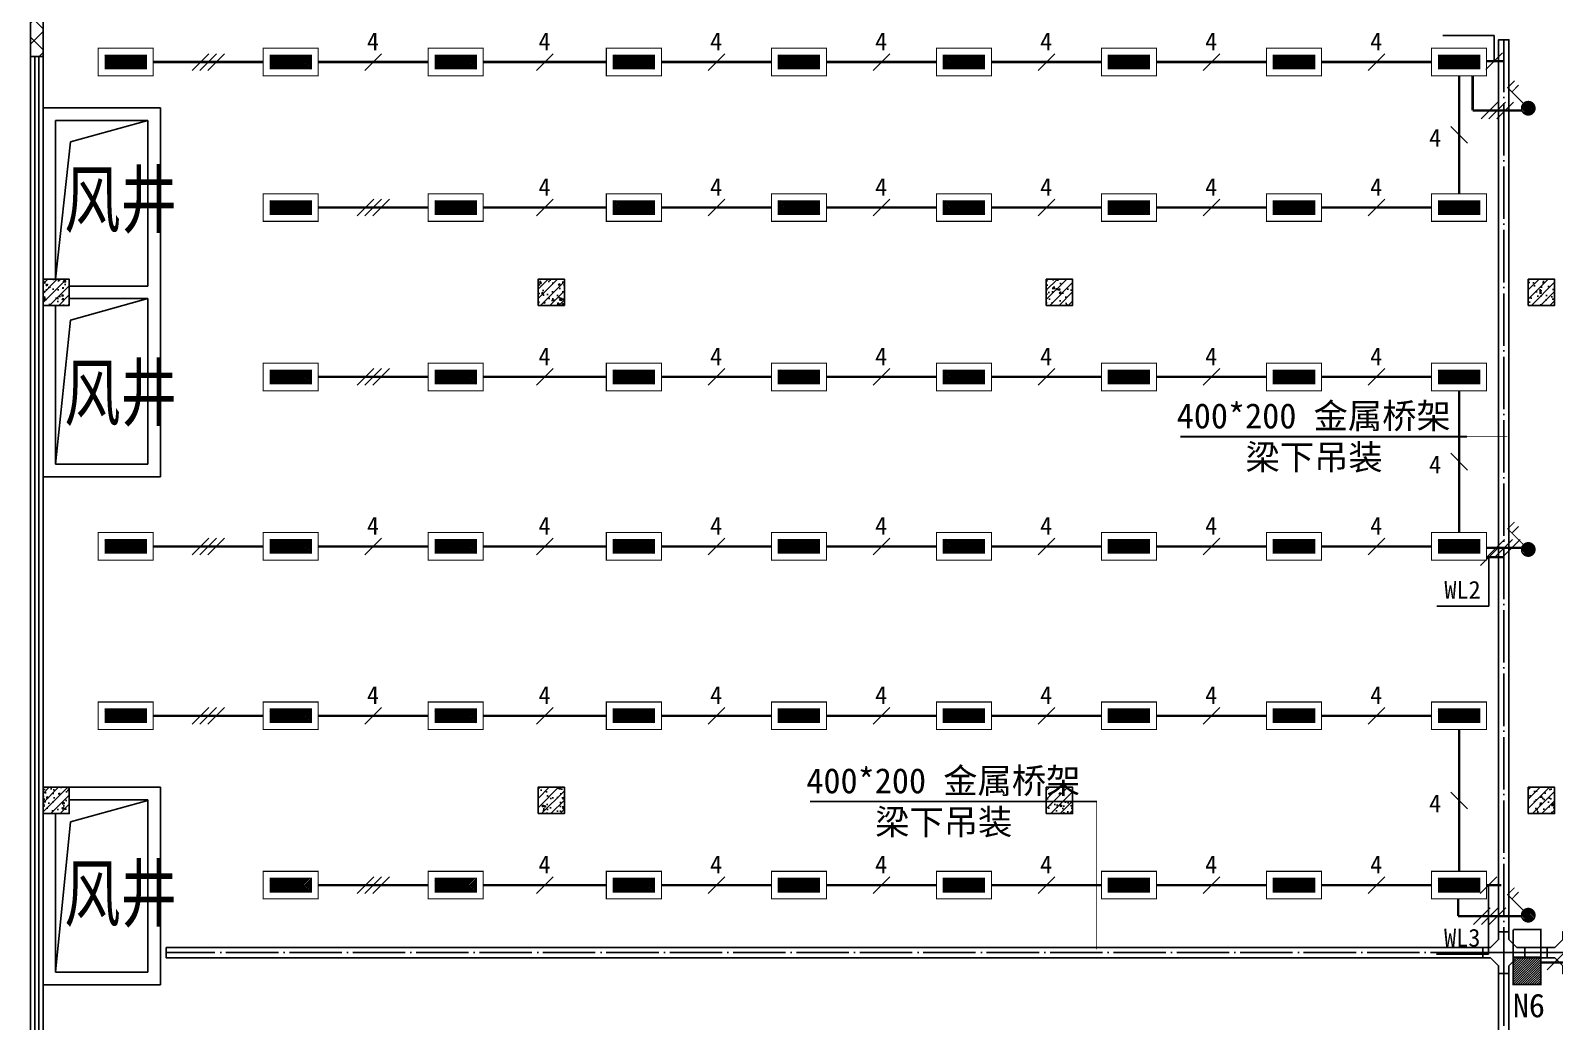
# Model space of a CAD drawing. Header units: millimetres. Extents: x -633009578 to 5705885, y -633235091 to 2571734.
# Drawn here: x 2777580 to 2806670, y 1958879 to 1977798 of the extents above; entities that cross this region are included whole.
import ezdxf

# ---------------------------------------------------------------- set-up
doc = ezdxf.new("R2010")
doc.units = ezdxf.units.MM
doc.header["$LTSCALE"] = 1000
doc.header["$MEASUREMENT"] = 0
doc.linetypes.add('DOTE', pattern=[2.4200000000000004, 2, -0.2, 0.02, -0.2])
doc.layers.get('0').update_dxf_attribs({"color": 9})
for name, color, linetype in [('3T_WOOD', 21, 'Continuous'), ('A-COLUM(柱)', 255, 'Continuous'), ('A-F-AREA(计算)', 5, 'Continuous'), ('A-HATH(填充)', 8, 'Continuous'), ('A-OTHER(其它)', 192, 'Continuous'), ('A-TEXT(房间)', 243, 'Continuous'), ('A-WALL(墙)', 255, 'Continuous'), ('A-WINDOW（窗）', 4, 'Continuous'), ('WALL', 9, 'Continuous'), ('电-强电平面-标注', 3, 'Continuous'), ('电-强电平面-线缆', 3, 'Continuous'), ('电-桥架', 4, 'Continuous'), ('设备-照明', 3, 'Continuous'), ('设备-箱柜', 3, 'Continuous')]:
    doc.layers.add(name, color=color, linetype=linetype)
doc.styles.add('_TCH', font='simhei.ttf', dxfattribs={"width": 0.75, "bigfont": 'hztxt.shx'})
doc.styles.add('ELEC-DIM', font='simhei.ttf')
doc.styles.add('IDQSTYLE', font='simhei.ttf', dxfattribs={"width": 0.707, "bigfont": 'hztxt.shx'})

# ---------------------------------------------------------------- blocks, each defined once
blk = doc.blocks.new('_FZH')
h = blk.add_hatch()
h.set_pattern_fill('钢筋混凝土', color=256, scale=0.1, style=0)
h.set_pattern_definition([(45, (0, 0), (-0.1767766952966369, 0.1767766952966369), []), (50, (0, 0), (0.7172601826007535, -0.06275213498259512), [0.07500000000000001, -0.8250000000000001]), (355, (0, 0), (-0.138751333613, 0.7521921337000119), [0.06, -0.66]), (100.4514, (0.05977168000000001, -0.00522934), (0.5785093817140216, 0.6894395420609536), [0.06374019, -0.701142112]), (46.1842, (0, 0.2), (1.067241048625645, -0.1655190143290181), [0.1125, -1.2375]), (96.6356, (0.088936745, 0.186206693), (0.9346627055487033, 0.9741178709004418), [0.095610288, -1.051713]), (351.1842, (0, 0.2), (0.9346619451336272, 0.9741186009253247), [0.09000000000000001, -0.9900000000000001]), (21, (0.1, 0.15), (0.5969070521184617, -0.4026188906653388), [0.07500000000000001, -0.8250000000000001]), (326, (0.1, 0.15), (0.2433153319215824, 0.7251500450468529), [0.06, -0.66]), (71.4514, (0.149742233, 0.116448394), (0.84022262858149, 0.3225304967099524), [0.06374019, -0.701142112]), (37.50000000000001, (0, 0), (0.01215985531729062, 0.3328938538313115), [0, -0.652, 0, -0.67, 0, -0.6625000000000001]), (7.499999999999999, (0, 0), (0.2630695374421486, 0.3944117118823603), [0, -0.382, 0, -0.637, 0, -0.2525]), (-32.5, (-0.223, 0), (0.533822436172409, -0.02255487173437976), [0, -0.25, 0, -0.78, 0, -1.035]), (-42.5, (-0.323, 0), (0.5831861693423862, 0.1001049823323177), [0, -0.325, 0, -0.518, 0, -0.735])])
h.paths.add_polyline_path([(-0.5, -0.5), (0.5, -0.5), (0.5, 0.5), (-0.5, 0.5)])
blk.add_lwpolyline([(-0.5, -0.5), (0.5, -0.5), (0.5, 0.5), (-0.5, 0.5)], close=True)
blk = doc.blocks.new('$TCHSYS$WIN2D')
for p, q in [((-0.5, 0.5), (0.5, 0.5)), ((0.5, 0.5), (0.4999999999999998, -0.5)), ((0.5, 0.1666666666666666), (-0.5, 0.1666666666666666)), ((0.5, -0.1666666666666667), (-0.5, -0.1666666666666667)), ((-0.4999999999999999, -0.5), (0.5, -0.5))]:
    blk.add_line(p, q)
blk = doc.blocks.new('9-3-1')
at = {"layer": 'A-HATH(填充)'}
h = blk.add_hatch(dxfattribs=at)
h.set_pattern_fill('多孔材料', color=256, scale=100, style=0)
h.set_pattern_definition([(45, (-1310357.920547385, -2.793967723846436e-09), (-200.0002033111466, 200.0002033111467), []), (135, (-1310357.920547385, -2.793967723846436e-09), (-200.0002033111467, -200.0002033111466), [])])
h.paths.add_polyline_path([(1121700.598288323, 1301822.080886329), (1121700.598288323, 1299322.080887855), (1121940.598288324, 1299322.080887855), (1121940.598288324, 1301822.08088633)])
blk.add_lwpolyline([(1124180.598288346, 1285372.080887702), (1121940.598288325, 1285372.080887664)])
at = {"layer": 'A-F-AREA(计算)'}
blk.add_lwpolyline([(1121700.575826842, 1313862.080936), (1255980.575826842, 1313862.080936), (1255980.575826842, 1177782.080936), (1121700.575826842, 1177782.080936)], close=True, dxfattribs=at)
at = {"layer": 'A-OTHER(其它)'}
for points in [[(1122180.598288264, 1295072.080887693), (1122466.528588562, 1297692.232683718), (1123940.59828835, 1298102.080887671)], [(1122180.598288273, 1291542.080887567), (1122466.528588104, 1294292.232683749), (1123940.598287893, 1294702.080887702)], [(1122180.598288264, 1281842.080887391), (1122466.528588562, 1284712.232683707), (1123940.59828835, 1285122.08088766)]]:
    blk.add_lwpolyline(points, dxfattribs=at)
at = {"layer": 'A-WALL(墙)'}
for p, q in [((1121940.598288304, 1298342.08088761), (1121940.59828831, 1295072.080887693)), ((1124180.598288337, 1298342.08088761), (1121940.598288304, 1298342.08088761)), ((1124180.598288337, 1298342.08088761), (1124180.598288325, 1294822.080887686)), ((1122180.598288307, 1298102.080887613), (1122180.598288315, 1295072.080887693)), ((1123940.598288192, 1298102.080887613), (1122180.598288307, 1298102.080887613)), ((1123940.598288192, 1298102.080887613), (1123940.598288192, 1294942.08088783)), ((1123940.598288192, 1294942.08088783), (1122440.598288553, 1294942.080887826)), ((1124180.598288325, 1294822.080887686), (1124180.598288333, 1291302.080887815)), ((1121940.598288344, 1294572.080887693), (1121940.598288296, 1291302.080887815)), ((1122180.598288297, 1294572.080887693), (1122180.598288296, 1291542.080887811)), ((1123940.598288334, 1294702.080887588), (1122440.598288553, 1294702.080887741)), ((1123940.598288334, 1294702.080887588), (1123940.598288335, 1291542.080887811)), ((1123940.598288335, 1291542.080887811), (1122180.598288296, 1291542.080887811)), ((1124180.598288333, 1291302.080887815), (1121940.598288296, 1291302.080887815)), ((1124180.598288237, 1285372.080887702), (1122440.598288553, 1285372.080887723)), ((1124180.598288237, 1281602.080887584), (1124180.598288237, 1285372.080887702)), ((1123940.59828824, 1285132.080887702), (1122440.598288553, 1285132.080887611)), ((1123940.59828824, 1281842.080887581), (1123940.59828824, 1285132.080887702)), ((1121940.598288227, 1281602.080887584), (1121940.598288254, 1284872.080887693)), ((1122180.598288373, 1281842.080887581), (1122180.59828829, 1284872.080887693)), ((1123940.59828824, 1281842.080887581), (1122180.598288373, 1281842.080887581)), ((1124180.598288237, 1281602.080887584), (1121940.598288227, 1281602.080887584))]:
    blk.add_line(p, q, dxfattribs=at)
at = {"layer": 'WALL'}
for p, q in [((1121700.598288323, 1301822.080886329), (1121700.598288323, 1299322.080887855)), ((1121940.598288324, 1299322.080887855), (1121940.598288324, 1301822.08088633)), ((1121700.598288323, 1299322.080887855), (1121940.598288324, 1299322.080887855))]:
    blk.add_line(p, q, dxfattribs=at)
at = {"layer": 'A-COLUM(柱)', "xscale": 500, "yscale": 500, "zscale": 500}
for p in [(1122190.598288325, 1294822.080887664), (1131640.598288325, 1294822.080887664), (1141340.598288325, 1294822.080887664), (1150540.598288325, 1294822.080887664), (1122190.598288325, 1285122.080887664), (1131640.598288325, 1285122.080887664), (1141340.598288325, 1285122.080887664), (1150540.598288325, 1285122.080887664)]:
    blk.add_blockref('_FZH', p, dxfattribs=at)
at = {"layer": 'A-WINDOW（窗）', "extrusion": (0, 0, -1), "xscale": 52000, "yscale": 240, "zscale": 52000, "rotation": 90.00000000000001}
blk.add_blockref('$TCHSYS$WIN2D', (-1121820.598288325, 1273322.080887707), dxfattribs=at)
at = {"layer": 'A-TEXT(房间)', "style": '_TCH', "width": 0.75}
for p in [(1122345.622073051, 1296070.626595901), (1122345.622073051, 1292384.139825078), (1122345.622073051, 1282823.535179365)]:
    blk.add_text('风井', height=1050, dxfattribs=at).set_placement(p)
blk = doc.blocks.new('*X353')
at = {"color": 0, "linetype": 'Continuous'}
for p, q in [((277.1059544658493, 221.9516255332986), (279.536990929048, 224.3826619964973)), ((277.1059544658493, 222.2344682457732), (279.2541482165735, 224.3826619964973)), ((277.1059544658493, 222.5173109582479), (278.9713055040988, 224.3826619964973)), ((277.1059544658493, 222.8001536707225), (278.6884627916242, 224.3826619964973)), ((277.1059544658493, 223.0829963831971), (278.4056200791496, 224.3826619964973)), ((277.1059544658493, 223.3658390956717), (278.122777366675, 224.3826619964973)), ((277.1059544658493, 223.6486818081463), (277.8399346542004, 224.3826619964973)), ((277.1059544658493, 223.9315245206209), (277.5570919417257, 224.3826619964973)), ((277.1059544658493, 224.2143672330955), (277.2742492292511, 224.3826619964973)), ((277.3198336415227, 221.8826619964973), (279.8198336415227, 224.3826619964973)), ((277.6026763539973, 221.8826619964973), (280.1026763539973, 224.3826619964973)), ((277.8855190664719, 221.8826619964973), (280.3855190664719, 224.3826619964973)), ((278.1683617789465, 221.8826619964973), (280.6683617789466, 224.3826619964973)), ((278.4512044914212, 221.8826619964973), (280.9512044914212, 224.3826619964973)), ((278.7340472038958, 221.8826619964973), (281.2340472038958, 224.3826619964973)), ((279.0168899163704, 221.8826619964973), (281.5168899163704, 224.3826619964973)), ((279.299732628845, 221.8826619964973), (281.799732628845, 224.3826619964973)), ((279.5825753413196, 221.8826619964973), (282.0825753413196, 224.3826619964973)), ((279.8654180537943, 221.8826619964973), (282.3654180537943, 224.3826619964973)), ((280.1482607662689, 221.8826619964973), (282.6482607662689, 224.3826619964973)), ((280.4311034787435, 221.8826619964973), (282.9311034787435, 224.3826619964973)), ((280.7139461912181, 221.8826619964973), (283.2139461912181, 224.3826619964973)), ((280.9967889036927, 221.8826619964973), (283.4967889036927, 224.3826619964973)), ((281.2796316161674, 221.8826619964973), (283.7796316161674, 224.3826619964973)), ((281.5624743286419, 221.8826619964973), (284.062474328642, 224.3826619964973)), ((281.8453170411166, 221.8826619964973), (284.3453170411166, 224.3826619964973)), ((282.1281597535912, 221.8826619964973), (284.6059544658494, 224.3604567087555)), ((282.4110024660658, 221.8826619964973), (284.6059544658494, 224.0776139962809)), ((282.6938451785405, 221.8826619964973), (284.6059544658494, 223.7947712838063)), ((282.976687891015, 221.8826619964973), (284.6059544658494, 223.5119285713317)), ((283.2595306034897, 221.8826619964973), (284.6059544658494, 223.229085858857)), ((283.5423733159643, 221.8826619964973), (284.6059544658494, 222.9462431463824)), ((283.8252160284389, 221.8826619964973), (284.6059544658494, 222.6634004339078)), ((284.1080587409135, 221.8826619964973), (284.6059544658494, 222.3805577214332)), ((284.3909014533882, 221.8826619964973), (284.6059544658494, 222.0977150089586))]:
    blk.add_line(p, q, dxfattribs=at)
blk = doc.blocks.new('HC000062')
at = {"color": 0, "linetype": 'Continuous', "const_width": 0.2}
for points in [[(-4.97662087547036, 2.499999999999943), (5.023379124529697, 2.499999999999943), (5.023379124529697, -2.500000000000057), (-4.97662087547036, -2.500000000000057), (-4.97662087547036, 2.499999999999943)], [(-3.72662087547036, 1.25), (-3.72662087547036, -1.250000000000057), (3.773379124529697, -1.250000000000057), (3.773379124529697, 1.25), (-3.72662087547036, 1.25)]]:
    blk.add_lwpolyline(points, dxfattribs=at)
at = {"color": 0, "linetype": 'Continuous'}
blk.add_blockref('*X353', (-280.8325753413197, -223.1326619964974), dxfattribs=at)
at = {"color": 0, "style": 'IDQSTYLE', "width": 0.7}
blk.add_attdef('PSFHATT', (7.023379124529697, -2.500000000000057), '', height=2.5, dxfattribs=at)
blk = doc.blocks.new('*X157')
at = {"color": 0, "linetype": 'Continuous'}
for p, q in [((261.9988066744281, 135.850956910748), (263.2375091559566, 137.0896593922765)), ((262.0234026256783, 135.5927101495236), (263.4957559171792, 137.0650634410244)), ((262.0463461952987, 136.1813391440932), (262.9071269225657, 137.0421198713602)), ((262.0884022348038, 135.3748670461744), (263.7135990205094, 137.00006383188)), ((262.1829592200917, 135.1865813189878), (263.9018847477136, 136.9055068466096)), ((262.3023466942452, 135.0231260806666), (264.0653399860179, 136.7861193724393)), ((262.4446987243758, 134.8826353983226), (264.205830668362, 136.6437673423088)), ((262.6100901587723, 134.7651841202445), (264.3232819464568, 136.478375907929)), ((262.8005700291263, 134.6728212781239), (264.4156447885779, 136.2878960375755)), ((263.0211904412342, 134.6105989777572), (264.4778670889456, 136.0672756254685)), ((263.2836307586351, 134.5901965826834), (264.4982694840214, 135.8048353080697)), ((263.6234742990336, 134.6471974106073), (264.4412686561033, 135.464991767677))]:
    blk.add_line(p, q, dxfattribs=at)
blk = doc.blocks.new('HC000107')
at = {"color": 0, "linetype": 'Continuous', "const_width": 0.2}
for points in [[(0.8838834764831067, 2.133883476483163), (3.75, 5), (5, 3.75)], [(2.898879886034138, 4.275409520972289), (4.191507707965854, 3.019373591507303)]]:
    blk.add_lwpolyline(points, dxfattribs=at)
blk.add_lwpolyline([(0.88388347648322, 0.3661165235168934, 0.1989123673796338), (1.249999999999944, 1.250000000000057, 0.1989123673796269), (0.8838834764831636, 2.13388347648322, 0.1989123673796352), (4.172009959724221e-16, 2.5, 0.1989123673796539), (-0.8838834764831627, 2.13388347648322, 0.1989123673796721), (-1.250000000000056, 1.250000000000057, 0.1989123673796564), (-0.8838834764832764, 0.3661165235168368, 0.198912367379673), (0, 0, 0.198912367379652)], format="xyb", close=True, dxfattribs=at)
at = {"color": 0, "linetype": 'Continuous'}
blk.add_blockref('*X157', (-263.2487560761182, -134.5897099905746), dxfattribs=at)
at = {"color": 0, "style": 'IDQSTYLE', "width": 0.7}
blk.add_attdef('PSFHATT', (7, -1e-08), '', height=2.5, dxfattribs=at)
blk = doc.blocks.new('*X153')
at = {"color": 0, "linetype": 'Continuous'}
for p, q in [((234.7655414724513, 317.9212989399893), (239.3433150387835, 322.4990725063215)), ((234.7655414724513, 318.3455630087012), (238.9190509700716, 322.4990725063215)), ((234.7655414724513, 318.7698270774131), (238.4947869013596, 322.4990725063215)), ((234.7655414724513, 319.1940911461251), (238.0705228326477, 322.4990725063215)), ((234.7655414724513, 319.618355214837), (237.6462587639358, 322.4990725063215)), ((234.7655414724513, 320.0426192835489), (237.2219946952239, 322.4990725063215)), ((234.7655414724513, 320.4668833522609), (236.797730626512, 322.4990725063215)), ((234.7655414724513, 320.8911474209728), (236.3734665578, 322.4990725063215)), ((234.7655414724513, 321.3154114896847), (235.9492024890881, 322.4990725063215)), ((234.7655414724513, 321.7396755583966), (235.5249384203761, 322.4990725063215)), ((234.7655414724513, 322.1639396271086), (235.1006743516642, 322.4990725063215)), ((234.7675791074955, 317.4990725063215), (239.7655414724513, 322.4970348712774)), ((235.1918431762074, 317.4990725063215), (239.7655414724513, 322.0727708025654)), ((235.6161072449193, 317.4990725063215), (239.7655414724513, 321.6485067338535)), ((236.0403713136312, 317.4990725063215), (239.7655414724513, 321.2242426651416)), ((236.4646353823431, 317.4990725063215), (239.7655414724513, 320.7999785964296)), ((236.8888994510551, 317.4990725063215), (239.7655414724513, 320.3757145277177)), ((237.313163519767, 317.4990725063215), (239.7655414724513, 319.9514504590058)), ((237.7374275884789, 317.4990725063215), (239.7655414724513, 319.5271863902939)), ((238.1616916571909, 317.4990725063215), (239.7655414724513, 319.1029223215819)), ((238.5859557259028, 317.4990725063215), (239.7655414724513, 318.67865825287)), ((239.0102197946147, 317.4990725063215), (239.7655414724513, 318.2543941841581)), ((239.4344838633266, 317.4990725063215), (239.7655414724513, 317.8301301154461))]:
    blk.add_line(p, q, dxfattribs=at)
blk = doc.blocks.new('HC000435')
at = {"color": 0, "linetype": 'Continuous'}
blk.add_line((2.5, 0), (-2.5, 0), dxfattribs=at)
at = {"color": 0, "linetype": 'Continuous', "const_width": 0.3}
for points in [[(2.5, 0), (2.5, 5), (-2.5, 5)], [(-2.5, 5), (-2.5, 0)], [(-2.5, 0), (-2.5, -5), (2.5, -5), (2.5, 0)]]:
    blk.add_lwpolyline(points, dxfattribs=at)
at = {"color": 0, "linetype": 'Continuous'}
blk.add_blockref('*X153', (-237.2655414724513, -322.4990725063215), dxfattribs=at)
at = {"color": 0, "style": 'IDQSTYLE', "width": 0.7}
blk.add_attdef('PSFHATT', (4.500000000000028, -5), '', height=2.5, dxfattribs=at)

msp = doc.modelspace()

# ---------------------------------------------------------------- linework, layer by layer
at = {"layer": '电-强电平面-标注'}
for p, q in [((2805515.5, 1977702), (2804539.550632911, 1977702)), ((2805515.5, 1977213.959778896), (2805515.5, 1977702)), ((2780981.49786557, 1977354.695948194), (2780663.299814035, 1977036.497896661)), ((2781131.49786557, 1977354.695948194), (2780813.299814035, 1977036.497896661)), ((2781281.49786557, 1977354.695948194), (2780963.299814035, 1977036.497896661)), ((2784281.547865569, 1977354.695948195), (2783963.349814036, 1977036.49789666)), ((2787556.547865569, 1977354.695948195), (2787238.349814036, 1977036.49789666)), ((2790831.547865569, 1977354.695948195), (2790513.349814036, 1977036.49789666)), ((2793981.547865569, 1977354.695948195), (2793663.349814036, 1977036.49789666)), ((2797131.547865569, 1977354.695948195), (2796813.349814036, 1977036.49789666)), ((2800281.547865569, 1977354.695948195), (2799963.349814036, 1977036.49789666)), ((2803431.597865569, 1977354.695948195), (2803113.399814037, 1977036.49789666)), ((2805674.599025766, 1977373.058804663), (2805356.400974234, 1977054.860753129)), ((2805585.096450577, 1976430.305961943), (2805266.898399043, 1976112.10791041)), ((2805735.096450577, 1976430.305961943), (2805416.898399043, 1976112.10791041)), ((2805885.096450577, 1976430.305961943), (2805566.898399043, 1976112.10791041)), ((2804688.349814035, 1975965.029281522), (2805006.54786557, 1975646.831229989)), ((2784131.49786557, 1974575.362614851), (2783813.299814035, 1974257.164563318)), ((2784281.49786557, 1974575.362614851), (2783963.299814035, 1974257.164563318)), ((2784431.49786557, 1974575.362614851), (2784113.299814035, 1974257.164563318)), ((2787556.547865569, 1974575.362614851), (2787238.349814036, 1974257.164563317)), ((2790831.547865569, 1974575.362614851), (2790513.349814036, 1974257.164563317)), ((2793981.547865569, 1974575.362614851), (2793663.349814036, 1974257.164563317)), ((2797131.547865569, 1974575.362614851), (2796813.349814036, 1974257.164563317)), ((2800281.547865569, 1974575.362614851), (2799963.349814036, 1974257.164563317)), ((2803431.597865569, 1974575.362614851), (2803113.399814037, 1974257.164563317)), ((2784131.49786557, 1971342.029281537), (2783813.299814035, 1971023.831230004)), ((2784281.49786557, 1971342.029281537), (2783963.299814035, 1971023.831230004)), ((2784431.49786557, 1971342.029281537), (2784113.299814035, 1971023.831230004)), ((2787556.547865569, 1971342.029281538), (2787238.349814036, 1971023.831230003)), ((2790831.547865569, 1971342.029281538), (2790513.349814036, 1971023.831230003)), ((2793981.547865569, 1971342.029281538), (2793663.349814036, 1971023.831230003)), ((2797131.547865569, 1971342.029281538), (2796813.349814036, 1971023.831230003)), ((2800281.547865569, 1971342.029281538), (2799963.349814036, 1971023.831230003)), ((2803431.597865569, 1971342.029281538), (2803113.399814037, 1971023.831230003)), ((2804688.349814035, 1969725.362614866), (2805006.54786557, 1969407.164563332)), ((2780981.49786557, 1968108.695948194), (2780663.299814035, 1967790.497896661)), ((2781131.49786557, 1968108.695948194), (2780813.299814035, 1967790.497896661)), ((2781281.49786557, 1968108.695948194), (2780963.299814035, 1967790.497896661)), ((2784281.547865569, 1968108.695948195), (2783963.349814036, 1967790.49789666)), ((2787556.547865569, 1968108.695948195), (2787238.349814036, 1967790.49789666)), ((2790831.547865569, 1968108.695948195), (2790513.349814036, 1967790.49789666)), ((2793981.547865569, 1968108.695948195), (2793663.349814036, 1967790.49789666)), ((2797131.547865569, 1968108.695948195), (2796813.349814036, 1967790.49789666)), ((2800281.547865569, 1968108.695948195), (2799963.349814036, 1967790.49789666)), ((2803431.597865569, 1968108.695948195), (2803113.399814037, 1967790.49789666)), ((2805715.946143409, 1968080.254446754), (2805397.748091874, 1967762.05639522)), ((2805865.946143409, 1968080.254446754), (2805547.748091874, 1967762.05639522)), ((2806015.946143409, 1968080.254446754), (2805697.748091874, 1967762.056395221)), ((2805574.599025766, 1967899.599025767), (2805256.400974234, 1967581.400974232)), ((2805415.5, 1967740.5), (2805415.5, 1966808)), ((2805415.5, 1966808), (2804420.563291139, 1966808)), ((2780981.49786557, 1964875.362614851), (2780663.299814035, 1964557.164563318)), ((2781131.49786557, 1964875.362614851), (2780813.299814035, 1964557.164563318)), ((2781281.49786557, 1964875.362614851), (2780963.299814035, 1964557.164563318)), ((2784281.547865569, 1964875.362614851), (2783963.349814036, 1964557.164563317)), ((2787556.547865569, 1964875.362614851), (2787238.349814036, 1964557.164563317)), ((2790831.547865569, 1964875.362614851), (2790513.349814036, 1964557.164563317)), ((2793981.547865569, 1964875.362614851), (2793663.349814036, 1964557.164563317)), ((2797131.547865569, 1964875.362614851), (2796813.349814036, 1964557.164563317)), ((2800281.547865569, 1964875.362614851), (2799963.349814036, 1964557.164563317)), ((2803431.597865569, 1964875.362614851), (2803113.399814037, 1964557.164563317)), ((2804688.349814035, 1963258.695948194), (2805006.54786557, 1962940.497896661)), ((2784131.49786557, 1961642.029281537), (2783813.299814035, 1961323.831230004)), ((2784281.49786557, 1961642.029281537), (2783963.299814035, 1961323.831230004)), ((2784431.49786557, 1961642.029281537), (2784113.299814035, 1961323.831230004)), ((2787556.547865569, 1961642.029281538), (2787238.349814036, 1961323.831230003)), ((2790831.547865569, 1961642.029281538), (2790513.349814036, 1961323.831230003)), ((2793981.547865569, 1961642.029281538), (2793663.349814036, 1961323.831230003)), ((2797131.547865569, 1961642.029281538), (2796813.349814036, 1961323.831230003)), ((2800281.547865569, 1961642.029281538), (2799963.349814036, 1961323.831230003)), ((2803431.597865569, 1961642.029281538), (2803113.399814037, 1961323.831230003)), ((2805569.599025766, 1961642.029281538), (2805251.400974234, 1961323.831230003)), ((2805410.5, 1961482.930255771), (2805410.5, 1960163)), ((2805442.34131144, 1961051.504446772), (2805124.143259905, 1960733.306395238)), ((2805592.34131144, 1961051.504446772), (2805274.143259905, 1960733.306395238)), ((2805742.34131144, 1961051.504446772), (2805424.143259905, 1960733.306395238)), ((2805410.5, 1960163), (2804415.563291139, 1960163)), ((2806528.055677028, 1959864.900974241), (2806846.253728579, 1960183.099025759))]:
    msp.add_line(p, q, dxfattribs=at)
at = {"layer": '电-强电平面-线缆', "color": 1, "linetype": 'Continuous', "const_width": 45}
for points in [[(2779922.448839803, 1977195.596922427), (2782022.348839803, 1977195.596922427)], [(2783072.548839803, 1977195.596922427), (2785172.348839803, 1977195.596922427)], [(2786222.548839803, 1977195.596922427), (2788572.348839803, 1977195.596922427)], [(2789622.548839803, 1977195.596922427), (2791722.348839803, 1977195.596922427)], [(2792772.548839803, 1977195.596922427), (2794872.348839803, 1977195.596922427)], [(2795922.548839803, 1977195.596922427), (2798022.348839803, 1977195.596922427)], [(2799072.548839803, 1977195.596922427), (2801172.348839803, 1977195.596922427)], [(2802222.548839803, 1977195.596922427), (2804322.448839803, 1977195.596922427)], [(2805372.448839803, 1977213.959778896), (2805701, 1977213.959778896)], [(2804847.448839803, 1974678.763589084), (2804847.448839803, 1976933.096922427)], [(2805107.5, 1976271.206936177), (2805107.5, 1976933.096922427)], [(2805107.5, 1976271.206936177), (2806044.49484962, 1976271.206936177)], [(2783072.448839803, 1974416.263589084), (2785172.348839803, 1974416.263589084)], [(2786222.548839803, 1974416.263589084), (2788572.348839803, 1974416.263589084)], [(2789622.548839803, 1974416.263589084), (2791722.348839803, 1974416.263589084)], [(2792772.548839803, 1974416.263589084), (2794872.348839803, 1974416.263589084)], [(2795922.548839803, 1974416.263589084), (2798022.348839803, 1974416.263589084)], [(2799072.548839803, 1974416.263589084), (2801172.348839803, 1974416.263589084)], [(2802222.548839803, 1974416.263589084), (2804322.448839803, 1974416.263589084)], [(2783072.448839803, 1971182.930255771), (2785172.348839803, 1971182.930255771)], [(2786222.548839803, 1971182.930255771), (2788572.348839803, 1971182.930255771)], [(2789622.548839803, 1971182.930255771), (2791722.348839803, 1971182.930255771)], [(2792772.548839803, 1971182.930255771), (2794872.348839803, 1971182.930255771)], [(2795922.548839803, 1971182.930255771), (2798022.348839803, 1971182.930255771)], [(2799072.548839803, 1971182.930255771), (2801172.348839803, 1971182.930255771)], [(2802222.548839803, 1971182.930255771), (2804322.448839803, 1971182.930255771)], [(2804847.448839803, 1968212.096922427), (2804847.448839803, 1970920.430255771)], [(2779922.448839803, 1967949.596922427), (2782022.348839803, 1967949.596922427)], [(2783072.548839803, 1967949.596922427), (2785172.348839803, 1967949.596922427)], [(2786222.548839803, 1967949.596922427), (2788572.348839803, 1967949.596922427)], [(2789622.548839803, 1967949.596922427), (2791722.348839803, 1967949.596922427)], [(2792772.548839803, 1967949.596922427), (2794872.348839803, 1967949.596922427)], [(2795922.548839803, 1967949.596922427), (2798022.348839803, 1967949.596922427)], [(2799072.548839803, 1967949.596922427), (2801172.348839803, 1967949.596922427)], [(2802222.548839803, 1967949.596922427), (2804322.448839803, 1967949.596922427)], [(2805372.448839803, 1967921.155420987), (2806041.24539548, 1967921.155420987)], [(2805372.448839803, 1967740.5), (2805686, 1967740.5)], [(2779922.448839803, 1964716.263589084), (2782022.348839803, 1964716.263589084)], [(2783072.548839803, 1964716.263589084), (2785172.348839803, 1964716.263589084)], [(2786222.548839803, 1964716.263589084), (2788572.348839803, 1964716.263589084)], [(2789622.548839803, 1964716.263589084), (2791722.348839803, 1964716.263589084)], [(2792772.548839803, 1964716.263589084), (2794872.348839803, 1964716.263589084)], [(2795922.548839803, 1964716.263589084), (2798022.348839803, 1964716.263589084)], [(2799072.548839803, 1964716.263589084), (2801172.348839803, 1964716.263589084)], [(2802222.548839803, 1964716.263589084), (2804322.448839803, 1964716.263589084)], [(2804847.448839803, 1961745.430255771), (2804847.448839803, 1964453.763589084)], [(2783072.448839803, 1961482.930255771), (2785172.348839803, 1961482.930255771)], [(2786222.548839803, 1961482.930255771), (2788572.348839803, 1961482.930255771)], [(2789622.548839803, 1961482.930255771), (2791722.348839803, 1961482.930255771)], [(2792772.548839803, 1961482.930255771), (2794872.348839803, 1961482.930255771)], [(2795922.548839803, 1961482.930255771), (2798022.348839803, 1961482.930255771)], [(2799072.548839803, 1961482.930255771), (2801172.348839803, 1961482.930255771)], [(2802222.548839803, 1961482.930255771), (2804322.448839803, 1961482.930255771)], [(2805372.448839803, 1961482.930255771), (2805657.5, 1961482.930255771)], [(2804828, 1960892.405421005), (2804828, 1961220.430255771)], [(2804828, 1960892.405421005), (2806038.484571345, 1960892.405421005)], [(2806406.5, 1960006.44075136), (2806949.5, 1960006.44075136)]]:
    msp.add_lwpolyline(points, dxfattribs=at)
at = {"layer": '电-桥架', "color": 5, "linetype": 'DOTE', "ltscale": 0.5}
for p, q in [((2805701.00001255, 1977619.5), (2805701.000038757, 1960593.5)), ((2805701.000039373, 1960193.5), (2805701.000038757, 1960593.5)), ((2805301.000039373, 1960193.499999992), (2780172.5, 1960193.499999479)), ((2805701.000039373, 1960193.5), (2805301.000039373, 1960193.499999992)), ((2805701.000039373, 1960193.5), (2806101.000039373, 1960193.5)), ((2805701.000039373, 1960193.5), (2805701.000039988, 1959793.5)), ((2806101.000039373, 1960193.5), (2806528.000032958, 1960193.5)), ((2806928.000032958, 1960193.5), (2806528.000032958, 1960193.5)), ((2805701.000039988, 1959793.5), (2805701.000080056, 1933762.499999927))]:
    msp.add_line(p, q, dxfattribs=at)
at = {"layer": '电-桥架', "ltscale": 0.5}
for points in [[(2805601.000038757, 1960593.499999845), (2805601.00001255, 1977619.499999845), (2805801.00001255, 1977619.500000154), (2805801.000038757, 1960593.500000154)], [(2806101.000039373, 1960093.5), (2805951.000039373, 1960093.5), (2805801.000039757, 1959943.500000154), (2805801.000039988, 1959793.500000154), (2805601.000039988, 1959793.499999845), (2805601.000039757, 1959943.499999845), (2805451.000039375, 1960093.499999995), (2805301.000039375, 1960093.499999992), (2805301.00003937, 1960293.499999992), (2805451.00003937, 1960293.499999995), (2805601.000038988, 1960443.499999845), (2805601.000038757, 1960593.499999845), (2805801.000038757, 1960593.500000154), (2805801.000038988, 1960443.500000154), (2805951.000039372, 1960293.5), (2806101.000039372, 1960293.5)], [(2807328.000032959, 1960093.5), (2807178.000032959, 1960093.5), (2807028.000033338, 1959943.500000152), (2807028.000033566, 1959793.500000152), (2806828.000033566, 1959793.499999847), (2806828.000033338, 1959943.499999847), (2806678.000032959, 1960093.5), (2806528.000032959, 1960093.5), (2806528.000032958, 1960293.5), (2806678.000032958, 1960293.5), (2806828.000032578, 1960443.499999847), (2806828.00003235, 1960593.499999847), (2807028.00003235, 1960593.500000152), (2807028.000032578, 1960443.500000152), (2807178.000032958, 1960293.5), (2807328.000032958, 1960293.5)], [(2780172.499999998, 1960293.499999479), (2805301.00003937, 1960293.499999992), (2805301.000039375, 1960093.499999992), (2780172.500000002, 1960093.499999479)], [(2806528.000032959, 1960093.5), (2806101.000039373, 1960093.5), (2806101.000039372, 1960293.5), (2806528.000032958, 1960293.5)], [(2805601.000080056, 1933762.499999773), (2805601.000039988, 1959793.499999845), (2805801.000039988, 1959793.500000154), (2805801.000080056, 1933762.500000081)]]:
    msp.add_lwpolyline(points, close=True, dxfattribs=at)
at = {"layer": '设备-箱柜', "color": 6}
for points in [[(2805767.799997638, 1970044.935836302, 12, 12, 0), (2805000.315074818, 1970044.935836302, 12, 12, 0), (2805000.315074818, 1970044.935836302, 36, 36, 0), (2799528.371322478, 1970044.935836302, 36, 36, 0)], [(2797931.219304925, 1960255.5, 12, 12, 0), (2797931.219304925, 1963079.694898181, 12, 12, 0), (2797931.219304925, 1963079.694898181, 36, 36, 0), (2792459.275552585, 1963079.694898181, 36, 36, 0)]]:
    msp.add_lwpolyline(points, format="xyseb", dxfattribs=at)

# ---------------------------------------------------------------- block references
at = {"layer": '3T_WOOD'}
msp.add_blockref('9-3-1', (1655879.395743424, 677977.51603476), dxfattribs=at)
at = {"layer": '设备-照明', "xscale": 105, "yscale": 105, "zscale": 105}
for p in [(2779394.994031727, 1977195.596922427), (2782544.994031727, 1977195.596922427), (2785694.994031727, 1977195.596922427), (2789094.994031727, 1977195.596922427), (2792244.994031727, 1977195.596922427), (2795394.994031727, 1977195.596922427), (2798544.994031727, 1977195.596922427), (2801694.994031727, 1977195.596922427), (2804844.994031727, 1977195.596922427), (2782544.994031727, 1974416.263589084), (2785694.994031727, 1974416.263589084), (2789094.994031727, 1974416.263589084), (2792244.994031727, 1974416.263589084), (2795394.994031727, 1974416.263589084), (2798544.994031727, 1974416.263589084), (2801694.994031727, 1974416.263589084), (2804844.994031727, 1974416.263589084), (2782544.994031727, 1971182.930255771), (2785694.994031727, 1971182.930255771), (2789094.994031727, 1971182.930255771), (2792244.994031727, 1971182.930255771), (2795394.994031727, 1971182.930255771), (2798544.994031727, 1971182.930255771), (2801694.994031727, 1971182.930255771), (2804844.994031727, 1971182.930255771), (2779394.994031727, 1967949.596922427), (2782544.994031727, 1967949.596922427), (2785694.994031727, 1967949.596922427), (2789094.994031727, 1967949.596922427), (2792244.994031727, 1967949.596922427), (2795394.994031727, 1967949.596922427), (2798544.994031727, 1967949.596922427), (2801694.994031727, 1967949.596922427), (2804844.994031727, 1967949.596922427), (2779394.994031727, 1964716.263589084), (2782544.994031727, 1964716.263589084), (2785694.994031727, 1964716.263589084), (2789094.994031727, 1964716.263589084), (2792244.994031727, 1964716.263589084), (2795394.994031727, 1964716.263589084), (2798544.994031727, 1964716.263589084), (2801694.994031727, 1964716.263589084), (2804844.994031727, 1964716.263589084), (2782544.994031727, 1961482.930255771), (2785694.994031727, 1961482.930255771), (2789094.994031727, 1961482.930255771), (2792244.994031727, 1961482.930255771), (2795394.994031727, 1961482.930255771), (2798544.994031727, 1961482.930255771), (2801694.994031727, 1961482.930255771), (2804844.994031727, 1961482.930255771)]:
    msp.add_blockref('HC000062', p, dxfattribs=at)
for p, rotation in [((2806299.99403172, 1976313.5), 89.99999999999999), ((2806299.99403172, 1967890), 89.99999999999999), ((2806299.994031757, 1960908.5), 90)]:
    msp.add_blockref('HC000107', p, dxfattribs=dict(at, rotation=rotation))
at = {"layer": '设备-箱柜', "xscale": 105, "yscale": 105, "zscale": 105}
msp.add_blockref('HC000435', (2806144, 1960108.99999997), dxfattribs=at)

# ---------------------------------------------------------------- texts
at = {"layer": '电-强电平面-标注', "style": 'ELEC-DIM'}
for s, height, p in [('4', 339.8734177215189, (2784000.929852459, 1977420.596922427)), ('4', 339.8734177215189, (2787275.929852459, 1977420.596922427)), ('4', 339.8734177215189, (2790550.929852459, 1977420.596922427)), ('4', 339.8734177215189, (2793700.929852459, 1977420.596922427)), ('4', 339.8734177215189, (2796850.929852459, 1977420.596922427)), ('4', 339.8734177215189, (2800000.929852459, 1977420.596922427)), ('4', 339.8734177215189, (2803150.979852459, 1977420.596922427)), ('4', 339.8734177215189, (2804275.929852461, 1975580.930255753)), ('4', 339.8734177215189, (2787275.929852459, 1974641.263589084)), ('4', 339.8734177215189, (2790550.929852459, 1974641.263589084)), ('4', 339.8734177215189, (2793700.929852459, 1974641.263589084)), ('4', 339.8734177215189, (2796850.929852459, 1974641.263589084)), ('4', 339.8734177215189, (2800000.929852459, 1974641.263589084)), ('4', 339.8734177215189, (2803150.979852459, 1974641.263589084)), ('4', 339.8734177215189, (2787275.929852459, 1971407.930255771)), ('4', 339.8734177215189, (2790550.929852459, 1971407.930255771)), ('4', 339.8734177215189, (2793700.929852459, 1971407.930255771)), ('4', 339.8734177215189, (2796850.929852459, 1971407.930255771)), ('4', 339.8734177215189, (2800000.929852459, 1971407.930255771)), ('4', 339.8734177215189, (2803150.979852459, 1971407.930255771)), ('4', 339.8734177215189, (2804275.929852461, 1969341.263589097)), ('4', 339.8734177215189, (2784000.929852459, 1968174.596922427)), ('4', 339.8734177215189, (2787275.929852459, 1968174.596922427)), ('4', 339.8734177215189, (2790550.929852459, 1968174.596922427)), ('4', 339.8734177215189, (2793700.929852459, 1968174.596922427)), ('4', 339.8734177215189, (2796850.929852459, 1968174.596922427)), ('4', 339.8734177215189, (2800000.929852459, 1968174.596922427)), ('4', 339.8734177215189, (2803150.979852459, 1968174.596922427)), ('WL2', 339.8734177215189, (2804566.765822784, 1966950.405063291)), ('4', 339.8734177215189, (2784000.929852459, 1964941.263589084)), ('4', 339.8734177215189, (2787275.929852459, 1964941.263589084)), ('4', 339.8734177215189, (2790550.929852459, 1964941.263589084)), ('4', 339.8734177215189, (2793700.929852459, 1964941.263589084)), ('4', 339.8734177215189, (2796850.929852459, 1964941.263589084)), ('4', 339.8734177215189, (2800000.929852459, 1964941.263589084)), ('4', 339.8734177215189, (2803150.979852459, 1964941.263589084)), ('4', 339.8734177215189, (2804275.929852461, 1962874.596922425)), ('4', 339.8734177215189, (2787275.929852459, 1961707.930255771)), ('4', 339.8734177215189, (2790550.929852459, 1961707.930255771)), ('4', 339.8734177215189, (2793700.929852459, 1961707.930255771)), ('4', 339.8734177215189, (2796850.929852459, 1961707.930255771)), ('4', 339.8734177215189, (2800000.929852459, 1961707.930255771)), ('4', 339.8734177215189, (2803150.979852459, 1961707.930255771)), ('WL3', 339.8734177215189, (2804561.765822784, 1960309.202531646)), ('N6', 450, (2805874.770354547, 1958960.000000072))]:
    msp.add_text(s, height=height, dxfattribs=at).set_placement(p)
at = {"layer": '设备-箱柜', "color": 6, "style": 'ELEC-DIM'}
for s, p in [('400*200 金属桥架', (2799458.049519781, 1970200.698960212)), ('梁下吊装', (2800771.461972307, 1969413.236410916)), ('400*200 金属桥架', (2792388.953749888, 1963235.458022091)), ('梁下吊装', (2793702.366202414, 1962447.995472795))]:
    msp.add_text(s, height=480, dxfattribs=at).set_placement(p)

doc.saveas('drawing.dxf')
